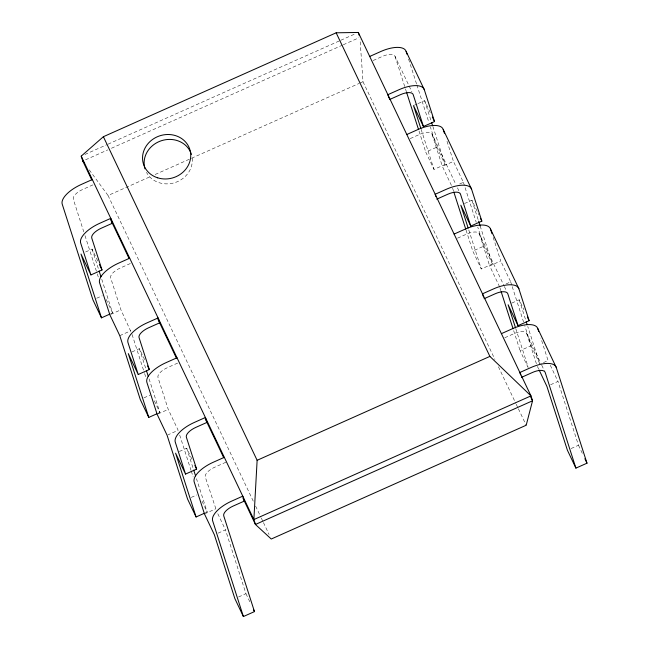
<?xml version="1.0" encoding="UTF-8"?>
<svg xmlns="http://www.w3.org/2000/svg" width="649" height="649" viewBox="0 0 649 649"><rect width="100%" height="100%" fill="white"/><g stroke="black" fill="none" stroke-linecap="round" stroke-linejoin="round"><path stroke-width="0.49" stroke-dasharray="3.25 2.43" d="M84.905 154.486L107.077 144.589M108.002 144.175L339.841 40.692M340.766 40.287L354.622 34.097M85.563 159.808L107.726 149.911M111.425 148.264L342.339 45.195M343.264 44.781L358.962 37.772M92.977 184.851L82.821 189.394A12.153 5.119 -25.4 0 0 73.313 199.243L83.762 231.79M373.134 60.535L382.375 56.414A12.153 5.119 -25.4 0 1 395.038 56.374L411.904 91.874M89.254 169.86L108.058 195.503L151.468 176.13M155.168 174.484L359.295 83.364M360.219 82.95L362.994 81.717L360.033 39.378M85.603 251.966L92.069 249.078L98.121 261.807M414.435 105.187L417.202 103.954M418.126 103.54L424.592 100.652L430.636 113.38M130.352 263.518L120.195 268.053A12.153 5.119 -25.4 0 0 110.687 277.91L120.925 309.816L131.779 333.578M410.225 138.594L419.457 134.473A12.153 5.119 -25.4 0 1 432.12 134.432L455.768 184.219M96.66 298.264L102.201 295.79M432.851 126.368L445.084 164.473L433.994 169.413L425.768 152.093L436.85 147.145L430.401 127.05M110.711 313.718L112.561 312.891L101.552 278.599M110.768 314.351L120.925 309.816M451.436 185.427L442.367 166.339L453.448 161.39L446.82 140.744M119.781 335.671L130.863 330.722M459.687 183.951L463.378 182.304L453.448 161.39M131.99 351.945L139.373 348.651L145.425 361.371M464.506 203.526L471.896 200.225L478.808 214.77M177.656 363.083L167.499 367.618A12.153 5.119 -25.4 0 0 157.983 377.475L168.229 409.381L178.167 430.295L168.002 434.83M457.529 238.167L466.761 234.038A12.153 5.119 -25.4 0 1 479.424 234.005L503.932 285.601M143.964 397.837L150.43 394.949M480.155 225.941L492.388 264.038L481.298 268.986L472.788 251.066L483.87 246.117L477.753 227.069M158.015 413.283L159.865 412.464L148.856 378.172M158.072 413.924L168.229 409.381M499.6 286.817L489.671 265.912L500.752 260.963L492.916 236.561M506.066 283.938L510.682 281.869L500.752 260.963M179.294 451.517L186.677 448.216L192.291 460.036M511.81 303.091L519.2 299.797L523.954 309.792M225.884 462.242L214.795 467.191A12.153 5.119 -25.4 0 0 205.287 477.047L216.831 511.68M504.833 337.731L514.065 333.61A12.153 5.119 -25.4 0 1 526.728 333.57L541.315 364.276M191.268 497.41L196.809 494.936M528.181 367.659L520.092 350.638L531.174 345.69L524.749 325.684M205.319 512.856L207.169 512.029L196.469 478.694M204.451 513.903L215.533 508.954M543.44 362.596L548.056 360.536L540.828 338.007M218.08 533.162L225.471 529.868L217.261 512.588M550.603 384.743L557.986 381.442L550.214 365.079M238.564 596.975L245.955 593.681L225.471 529.868M571.088 448.556L578.478 445.255L557.986 381.442M457.488 187.837L460.068 193.272M504.362 286.501L506.512 291.028M541.745 365.184L544.316 370.595M436.85 147.145L445.084 164.473M483.87 246.117L492.388 264.038M531.174 345.69L539.692 363.61L527.759 326.463M578.478 445.255L582.307 453.326M537.404 366.393L538.702 369.119M362.994 81.717L494.936 359.457M498.408 366.766L515.777 403.305M516.206 404.222L517.943 407.872M518.381 408.789L526.193 425.233M108.058 195.503L253.897 502.48M255.633 506.131L260.841 517.099M261.271 518.007L263.007 521.666M263.445 522.583L269.084 534.46M106.176 299.449L112.561 312.891M154.332 400.814L159.865 412.464M202.058 501.279L207.169 512.029M245.955 593.681L250.644 603.538M519.2 299.797L525.925 320.752M510.682 281.869L511.907 285.682M512.215 286.631L523.532 321.88M526.728 333.57L536.666 364.543M515.76 328.556L527.994 366.653M471.896 200.225L478.321 220.23M499.908 287.775L500.825 290.63M513.667 330.633L520.092 350.638M463.378 182.304L476.228 222.307M479.424 234.005L489.671 265.912M468.765 229.933L481.298 268.986M424.592 100.652L431.317 121.606M452.604 188.202L453.521 191.057M466.055 230.111L472.788 251.066M408.578 59.083L416.569 83.972M416.877 84.93L428.859 122.263M432.12 134.432L442.367 166.339M421.152 129.411L433.994 169.413M395.038 56.374L405.179 87.964M405.487 88.921L406.404 91.793M419.011 131.033L425.768 152.093M186.677 448.216L193.41 469.17M179.692 435.057L191.009 470.298M191.317 471.247L193.151 476.966M139.373 348.651L146.106 369.597M132.088 334.535L144.313 372.631M144.622 373.589L146.155 378.351M92.069 249.078L98.802 270.033M84.995 235.619L96.977 272.953M97.285 273.91L98.818 278.697M192.201 158.194A24.305 22.009 -17.8 0 1 174.703 182.685A24.305 22.009 -17.8 0 1 146.479 172.399"/><path stroke-width="0.97" d="M103.386 136.704L257.126 460.303L253.873 519.565L255.446 524.473L271.258 539.027L526.193 425.233L532.545 400.79L530.971 395.882L358.313 32.45L336.15 32.807L103.386 136.704L81.214 156.133L82.788 161.041L91.769 179.943M92.328 179.538L81.247 184.478A24.305 10.238 -25.4 0 0 62.231 204.192L92.961 299.919L101.479 317.84L109.786 314.132M369.711 56.447L380.801 51.506A24.305 10.238 -25.4 0 1 406.12 51.425L424.284 89.659L434.53 121.566L423.44 126.514L413.51 105.6L420.844 128.461M389.457 99.589L400.538 94.64A12.153 5.119 -25.4 0 1 413.194 94.608L423.44 126.514M90.925 274.933L102.007 269.984L91.76 238.078A12.153 5.119 -25.4 0 1 101.268 228.221L112.35 223.272L110.776 218.364L99.695 223.313A24.305 10.238 -25.4 0 0 80.679 243.026L90.925 274.933L80.987 254.027L101.479 317.84M129.703 258.197L118.613 263.145A24.305 10.238 -25.4 0 0 99.597 282.859L109.843 314.765L119.781 335.671L140.265 399.484L148.783 417.412L157.09 413.697M406.801 134.513L417.883 129.565A24.305 10.238 -25.4 0 1 443.202 129.484L471.588 189.224L481.834 221.131L470.744 226.079L460.814 205.173L468.148 228.034M436.761 199.162L447.842 194.213A12.153 5.119 -25.4 0 1 460.498 194.173L470.744 226.079M138.229 374.505L149.311 369.557L139.064 337.65A12.153 5.119 -25.4 0 1 148.572 327.794L159.654 322.845L158.08 317.937L146.999 322.886A24.305 10.238 -25.4 0 0 127.983 342.599L138.229 374.505L128.291 353.591L148.783 417.412M177.007 357.761L165.917 362.71A24.305 10.238 -25.4 0 0 146.901 382.423L157.147 414.33L167.085 435.244L187.569 499.057L196.087 516.977L204.394 513.27M454.105 234.078L465.187 229.129A24.305 10.238 -25.4 0 1 490.506 229.056L518.892 288.797L529.138 320.703L518.048 325.652L508.118 304.746L515.452 327.599M484.065 298.727L495.146 293.786A12.153 5.119 -25.4 0 1 507.802 293.746L518.048 325.652M185.533 474.078L196.615 469.13L186.368 437.223A12.153 5.119 -25.4 0 1 195.876 427.366L206.958 422.418L205.384 417.51L194.302 422.458A24.305 10.238 -25.4 0 0 175.287 442.164L185.533 474.078L175.595 453.164L196.087 516.977M224.311 457.334L213.221 462.283A24.305 10.238 -25.4 0 0 194.205 481.996L204.451 513.903L214.381 534.808L234.873 598.629L243.391 616.55L254.473 611.601L223.743 515.882A12.153 5.119 -25.4 0 1 233.251 506.025L244.332 501.077L242.758 496.169L231.669 501.117A24.305 10.238 -25.4 0 0 212.653 520.831L243.391 616.55M501.409 333.651L512.491 328.702A24.305 10.238 -25.4 0 1 537.81 328.629L556.258 367.456L586.996 463.183L575.906 468.124L567.396 450.203L546.904 386.39L539.132 370.027M257.126 460.303L489.89 356.406L530.971 395.882L253.873 519.565L81.214 156.133M521.431 377.394L532.513 372.445A12.153 5.119 -25.4 0 1 545.176 372.404L575.906 468.124M82.788 161.041L83.964 162.648M432.364 117.023L434.53 121.566M480.536 218.405L481.834 221.131M527.41 317.069L529.138 320.703M584.863 458.697L586.996 463.183M530.411 396.288L532.545 400.79L255.446 524.473L243.042 498.367M336.15 32.807L489.89 356.406M110.638 219.662L129.127 258.578M157.934 319.227L176.431 358.151M205.238 418.792L223.735 457.715M99.411 264.532L102.007 269.984M147.583 365.922L149.311 369.557M194.887 465.487L196.615 469.13M253.621 609.809L254.473 611.601M537.81 328.629L538.719 331.444M526.234 321.701L527.15 324.557M490.506 229.056L492.015 233.745M478.621 221.179L480.155 225.941M501.133 291.579L513.059 328.727M443.202 129.484L444.411 133.24M520.644 374.935L519.857 372.485L530.939 367.537A24.305 10.238 -25.4 0 1 556.258 367.456M431.626 122.564L432.542 125.419M453.829 192.015L465.755 229.162M406.12 51.425L407.045 54.297M483.537 297.096L482.483 293.819L493.573 288.878A24.305 10.238 -25.4 0 1 518.892 288.797M406.712 92.75L418.394 129.119M435.966 196.704L435.179 194.254L446.269 189.305A24.305 10.238 -25.4 0 1 471.588 189.224M388.929 97.95L387.875 94.681L398.965 89.732A24.305 10.238 -25.4 0 1 424.284 89.659M358.313 32.45L359.368 35.719M193.71 470.127L195.552 475.839M146.406 370.555L148.248 376.266M99.102 270.982L100.944 276.701M145.003 168.862A24.305 22.009 -17.8 0 1 161.731 140.614A24.305 22.009 -17.8 0 1 191.431 154.438M157.658 177.818A24.305 22.009 -17.8 0 0 190.506 152.337A24.305 22.009 -17.8 0 0 151.769 140.062A24.305 22.009 -17.8 0 0 157.658 177.818"/></g></svg>
